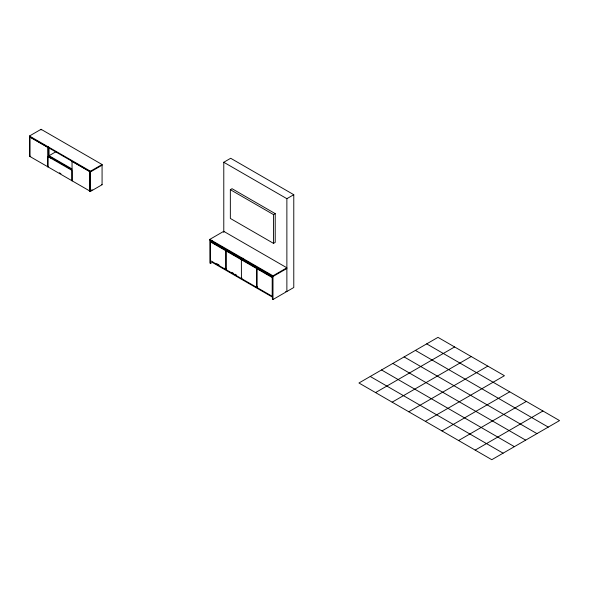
<?xml version="1.0" encoding="UTF-8"?>
<svg xmlns="http://www.w3.org/2000/svg" width="589" height="589" viewBox="0 0 589 589"><rect width="100%" height="100%" fill="white"/><g stroke="black" fill="none" stroke-linecap="round" stroke-linejoin="round"><path stroke-width="0.88" d="M48.379 166.422L47.783 166.768L29.45 156.225L29.45 136.015L41.075 129.3L102.074 164.515L102.074 184.732L90.448 191.44L89.852 191.094L89.852 171.576M30.113 156.571L30.709 156.225M30.113 137.163L47.783 147.368L48.379 147.022L48.445 156.74L50.787 158.095M56.132 151.616L49.049 155.71L49.049 148.016M72.565 180.389L71.968 180.735L47.915 166.849L47.915 156.512L48.512 156.166M47.915 166.849L48.512 166.503M72.035 161.29L72.079 180.801L72.675 180.455M72.079 161.393L89.749 171.59L90.345 171.252L90.345 190.652L89.749 190.998L72.079 180.801M29.45 136.015L90.448 171.23L102.074 164.515M89.852 191.094L92.171 189.754M223.783 232.103L223.783 162.262L230.689 158.272L293.778 194.701L293.778 287.506L272.987 299.514L272.39 299.168L272.39 276.16M230.351 189.68L232.044 188.701L275.218 213.63L275.218 242.396L273.524 243.367L230.351 218.445L230.351 189.68L273.524 214.61L275.218 213.63M209.839 239.355L223.724 231.337L286.872 267.796L272.987 275.814L209.839 239.355L209.898 263.092L210.494 263.43L212.806 262.098M210.56 241.954L225.904 250.811L225.904 269.571L210.56 260.713L210.56 241.954L211.893 241.115L212.489 241.461L211.687 241.917M223.783 162.262L286.872 198.684L293.778 194.701M225.904 250.811L226.5 250.465L211.09 241.571M226.036 250.892L226.632 250.546L257.378 268.297L256.782 268.643L226.036 250.892L226.036 269.644L256.782 287.395L257.378 287.049M241.438 259.094L243.007 258.196M241.976 259.403L241.372 259.749L241.438 278.538M241.438 259.786L242.042 259.44M226.036 269.644L226.632 269.298M256.907 268.717L272.251 277.574L272.251 296.326L256.907 287.469L256.907 268.717L257.503 268.37L272.081 276.786M241.372 278.501L242.042 278.192M286.872 268.488L272.987 276.499L209.839 240.047M256.907 287.469L257.503 287.123M285.672 291.496L286.872 291.496L286.872 198.684M375.546 392.583L454.598 346.95M392.156 402.169L471.2 356.536M408.766 411.763L487.81 366.122M425.368 421.349L504.42 375.708L437.988 337.357L358.944 382.997L491.793 459.7L559.55 420.583L426.701 343.88M441.978 430.934L509.728 391.818M458.581 440.52L526.338 401.404M475.19 450.114L542.94 410.989M101.477 164.861L102.074 165.207L90.448 171.922L29.45 136.7M415.407 350.396L548.256 427.099M212.607 242.572L272.199 276.97M404.113 356.919L536.962 433.622M101.477 184.386L102.074 184.732M48.445 155.363L71.851 168.874M48.445 156.048L71.851 169.566M47.915 156.512L71.968 170.398L71.968 180.735M392.819 363.435L525.675 440.138M59.371 172.805L60.932 173.711M216.649 263.614L219.027 264.984M224.578 268.194L226.169 269.107M231.72 272.317L233.31 273.23M234.901 274.15L236.483 275.063M212.29 262.399L272.597 297.217M381.525 369.958L514.381 446.661M370.238 376.474L503.087 453.177M273.524 214.61L273.524 243.367M272.987 275.814L272.987 299.514M256.782 268.643L256.782 287.395M223.724 231.337L223.724 232.029M210.494 240.422L210.494 263.43M90.448 171.23L90.448 191.44M89.749 171.59L89.749 190.998M48.379 147.022L48.379 156.726M47.783 147.368L47.783 166.768M41.075 129.3L41.075 129.992M30.046 137.046L30.046 156.571M211.893 242.145L211.893 240.459L211.819 242.116"/></g></svg>
